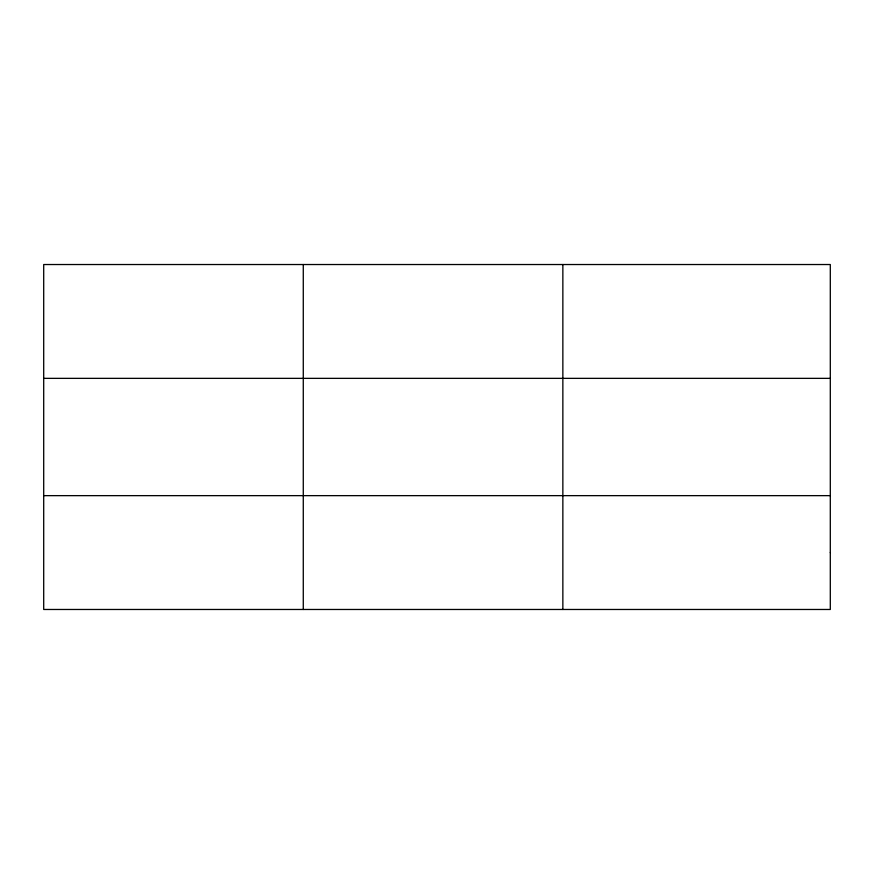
<?xml version="1.0" encoding="UTF-8"?>
<svg xmlns="http://www.w3.org/2000/svg" width="874" height="874" viewBox="0 0 874 874"><rect width="100%" height="100%" fill="white"/><g stroke="black" fill="none" stroke-linecap="round" stroke-linejoin="round"><path stroke-width="1.31" d="M303.278 609.473L303.278 264.527M562.856 609.473L562.856 264.527M43.7 378.355L830.3 378.355M43.7 495.645L830.3 495.645M830.3 552.554L830.3 609.473L43.7 609.473L43.7 264.527L830.3 264.527L830.3 552.554"/></g></svg>
